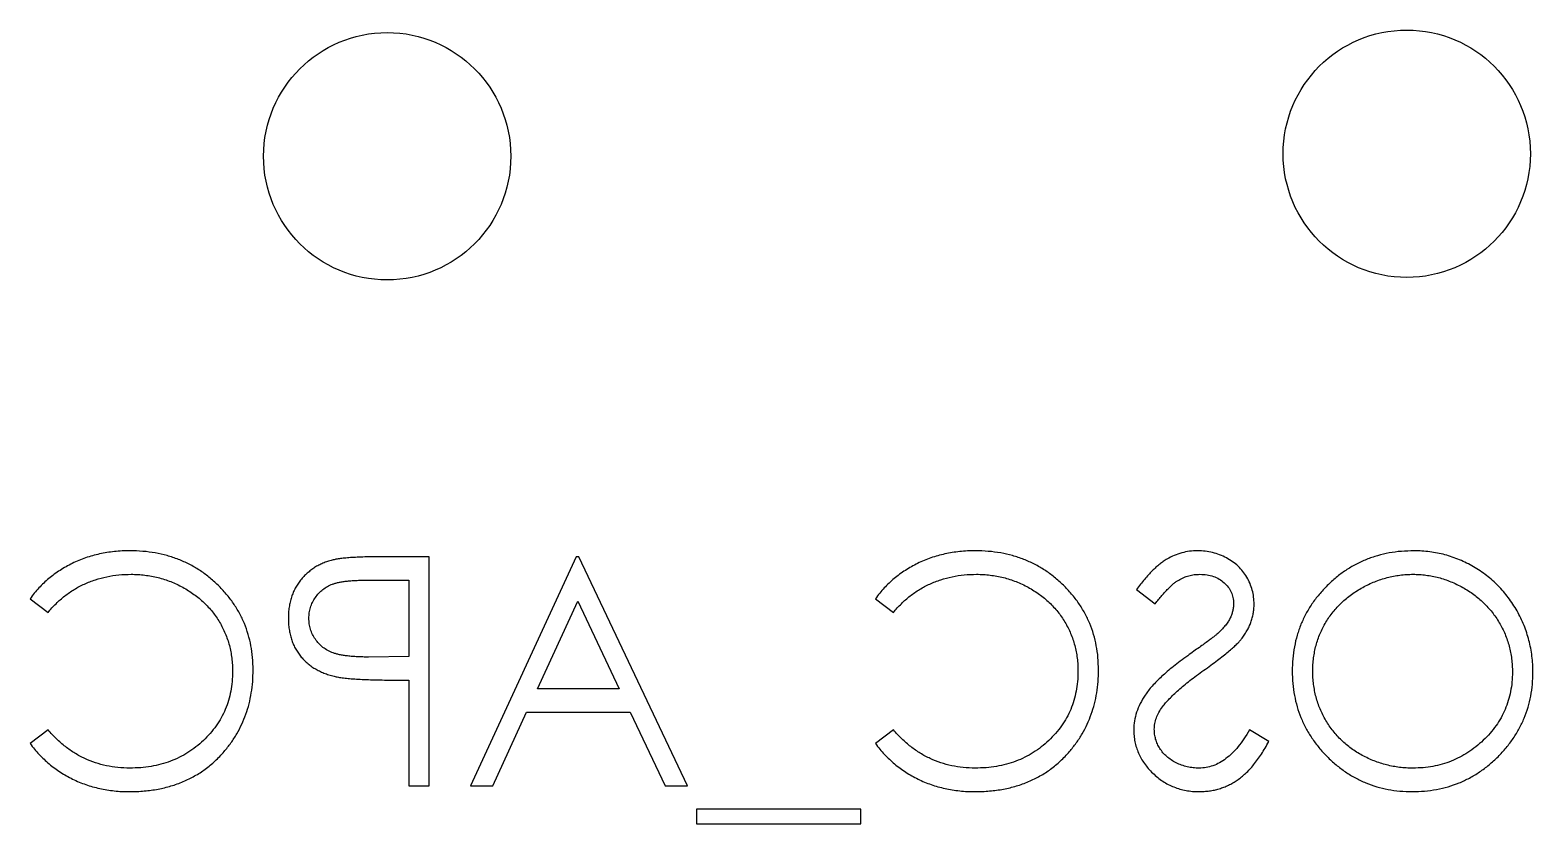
# Model space of a CAD drawing. Header units: millimetres. Extents: x 446 to 709, y 428 to 576.
# Drawn here: x 591.52 to 640.15, y 476.08 to 501.75 of the extents above; entities that cross this region are included whole.
import ezdxf

# ---------------------------------------------------------------- set-up
doc = ezdxf.new("R2010")
doc.units = ezdxf.units.MM

msp = doc.modelspace()

# ---------------------------------------------------------------- linework, layer by layer
at = {"color": 7, "linetype": 'Continuous', "lineweight": 25}
for p, q in [((604.435, 484.719), (602.983, 484.719)), ((604.435, 477.31), (604.435, 484.719)), ((609.184, 484.719), (605.765, 477.31)), ((609.279, 484.719), (609.184, 484.719)), ((612.794, 477.31), (609.279, 484.719)), ((602.416, 483.959), (603.771, 483.959)), ((603.771, 483.959), (603.771, 481.49)), ((627.325, 483.655), (627.926, 483.199)), ((591.518, 483.359), (592.1, 482.914)), ((607.933, 480.445), (609.239, 483.275)), ((609.239, 483.275), (610.581, 480.445)), ((618.872, 483.359), (619.454, 482.914)), ((603.771, 481.49), (602.474, 481.473)), ((603.241, 480.73), (603.771, 480.73)), ((603.771, 480.73), (603.771, 477.31)), ((610.581, 480.445), (607.933, 480.445)), ((606.488, 477.31), (607.583, 479.685)), ((607.583, 479.685), (610.941, 479.685)), ((610.941, 479.685), (612.068, 477.31)), ((592.1, 479.115), (591.518, 478.674)), ((619.454, 479.115), (618.872, 478.674)), ((631.599, 478.74), (630.973, 479.115)), ((603.771, 477.31), (604.435, 477.31)), ((605.765, 477.31), (606.488, 477.31)), ((612.068, 477.31), (612.794, 477.31)), ((613.079, 476.551), (613.079, 476.076)), ((618.397, 476.551), (613.079, 476.551)), ((618.397, 476.076), (618.397, 476.551)), ((613.079, 476.076), (618.397, 476.076))]:
    msp.add_line(p, q, dxfattribs=at)
for centre in [(603.074, 497.67), (636.064, 497.75)]:
    msp.add_circle(centre, 4, dxfattribs=at)
for points, knots in [([(594.751, 484.909), (594.665, 484.908), (594.497, 484.906), (594.248, 484.886), (594.005, 484.853), (593.769, 484.808), (593.538, 484.753), (593.314, 484.681), (593.096, 484.598), (592.885, 484.503), (592.682, 484.396), (592.487, 484.279), (592.302, 484.151), (592.125, 484.014), (591.959, 483.865), (591.801, 483.708), (591.654, 483.539), (591.564, 483.419), (591.518, 483.359)], [0, 0, 0, 0, 0.068548, 0.135683, 0.201215, 0.265682, 0.329267, 0.392395, 0.45507, 0.517127, 0.57879, 0.63974, 0.700192, 0.759806, 0.819628, 0.879355, 0.939512, 1, 1, 1, 1]), ([(598.737, 481.058), (598.733, 481.191), (598.727, 481.453), (598.672, 481.838), (598.583, 482.206), (598.458, 482.558), (598.298, 482.895), (598.101, 483.214), (597.869, 483.518), (597.604, 483.802), (597.313, 484.061), (597.001, 484.289), (596.669, 484.479), (596.321, 484.638), (595.953, 484.76), (595.568, 484.845), (595.165, 484.899), (594.89, 484.905), (594.751, 484.909)], [0, 0, 0, 0, 0.0645578, 0.1270135, 0.1879548, 0.2480139, 0.3077477, 0.3682345, 0.4294698, 0.4927434, 0.5562578, 0.6182168, 0.6796555, 0.7412455, 0.8034153, 0.8668155, 0.9323283, 1, 1, 1, 1]), ([(622.104, 484.909), (622.019, 484.908), (621.851, 484.906), (621.602, 484.886), (621.359, 484.853), (621.123, 484.808), (620.892, 484.753), (620.668, 484.681), (620.45, 484.598), (620.238, 484.503), (620.035, 484.396), (619.841, 484.279), (619.655, 484.151), (619.479, 484.014), (619.313, 483.865), (619.155, 483.708), (619.008, 483.539), (618.918, 483.419), (618.872, 483.359)], [0, 0, 0, 0, 0.0685475, 0.1356829, 0.201215, 0.2656822, 0.3292668, 0.3923954, 0.4550698, 0.5171269, 0.57879, 0.6397399, 0.7001915, 0.7598062, 0.8196283, 0.8793548, 0.9395116, 1, 1, 1, 1]), ([(626.091, 481.058), (626.087, 481.191), (626.081, 481.453), (626.026, 481.838), (625.937, 482.206), (625.812, 482.558), (625.652, 482.895), (625.455, 483.214), (625.223, 483.518), (624.958, 483.802), (624.666, 484.061), (624.355, 484.289), (624.023, 484.479), (623.674, 484.638), (623.307, 484.76), (622.922, 484.845), (622.519, 484.899), (622.244, 484.905), (622.104, 484.909)], [0, 0, 0, 0, 0.064558, 0.127014, 0.187955, 0.248014, 0.307748, 0.368235, 0.42947, 0.492743, 0.556258, 0.618217, 0.679655, 0.741246, 0.803415, 0.866815, 0.932328, 1, 1, 1, 1]), ([(629.299, 484.909), (629.212, 484.906), (629.038, 484.9), (628.783, 484.848), (628.537, 484.762), (628.339, 484.664), (628.184, 484.566), (628.066, 484.477), (627.947, 484.375), (627.824, 484.259), (627.702, 484.128), (627.577, 483.983), (627.449, 483.825), (627.367, 483.712), (627.325, 483.655)], [0, 0, 0, 0, 0.107233, 0.213252, 0.31883, 0.426794, 0.483646, 0.543604, 0.608308, 0.677127, 0.750686, 0.828713, 0.91219, 1, 1, 1, 1]), ([(631.124, 483.18), (631.122, 483.258), (631.116, 483.413), (631.07, 483.64), (630.997, 483.856), (630.895, 484.06), (630.763, 484.246), (630.611, 484.417), (630.429, 484.56), (630.23, 484.686), (630.011, 484.784), (629.783, 484.858), (629.543, 484.9), (629.381, 484.906), (629.299, 484.909)], [0, 0, 0, 0, 0.0837854, 0.1657799, 0.24628, 0.3274609, 0.408797, 0.4897152, 0.571376, 0.6555233, 0.7410195, 0.8265468, 0.9119889, 1, 1, 1, 1]), ([(636.301, 484.909), (636.164, 484.905), (635.894, 484.898), (635.498, 484.846), (635.12, 484.756), (634.757, 484.635), (634.413, 484.475), (634.086, 484.281), (633.776, 484.051), (633.488, 483.788), (633.224, 483.501), (632.991, 483.196), (632.796, 482.872), (632.636, 482.533), (632.511, 482.177), (632.424, 481.804), (632.369, 481.416), (632.362, 481.152), (632.359, 481.018)], [0, 0, 0, 0, 0.06657, 0.130749, 0.193413, 0.254989, 0.316114, 0.377262, 0.439401, 0.502971, 0.566525, 0.628231, 0.689091, 0.749345, 0.81017, 0.87161, 0.934869, 1, 1, 1, 1]), ([(640.147, 480.982), (640.146, 481.07), (640.144, 481.245), (640.117, 481.505), (640.078, 481.761), (640.021, 482.012), (639.948, 482.258), (639.861, 482.499), (639.755, 482.735), (639.635, 482.965), (639.501, 483.186), (639.353, 483.395), (639.196, 483.594), (639.024, 483.778), (638.843, 483.951), (638.65, 484.111), (638.445, 484.26), (638.228, 484.395), (638.004, 484.516), (637.774, 484.62), (637.54, 484.71), (637.301, 484.782), (637.057, 484.839), (636.809, 484.878), (636.557, 484.905), (636.386, 484.908), (636.301, 484.909)], [0, 0, 0, 0, 0.043209, 0.0858729, 0.12812, 0.170152, 0.2119176, 0.253753, 0.2960064, 0.3384434, 0.3810154, 0.4228205, 0.4640891, 0.5051258, 0.545975, 0.5869852, 0.6283386, 0.6700838, 0.7119916, 0.7530392, 0.7940494, 0.8348855, 0.8754983, 0.9165473, 0.9580038, 1, 1, 1, 1]), ([(601.295, 484.607), (601.244, 484.593), (601.143, 484.566), (600.997, 484.51), (600.858, 484.445), (600.726, 484.37), (600.602, 484.282), (600.485, 484.186), (600.374, 484.079), (600.272, 483.961), (600.179, 483.836), (600.098, 483.701), (600.03, 483.559), (599.972, 483.409), (599.931, 483.25), (599.899, 483.084), (599.879, 482.911), (599.877, 482.792), (599.876, 482.732)], [0, 0, 0, 0, 0.062481, 0.12349, 0.183411, 0.243153, 0.302127, 0.36171, 0.421842, 0.482932, 0.544552, 0.605681, 0.66768, 0.729984, 0.794551, 0.860346, 0.928907, 1, 1, 1, 1]), ([(602.983, 484.719), (602.883, 484.719), (602.691, 484.718), (602.417, 484.712), (602.167, 484.704), (601.944, 484.692), (601.745, 484.678), (601.572, 484.658), (601.424, 484.638), (601.336, 484.617), (601.295, 484.607)], [0, 0, 0, 0, 0.176956, 0.339055, 0.486318, 0.618781, 0.735619, 0.838742, 0.926457, 1, 1, 1, 1]), ([(592.1, 482.914), (592.142, 482.964), (592.224, 483.062), (592.357, 483.2), (592.495, 483.329), (592.639, 483.45), (592.791, 483.559), (592.947, 483.661), (593.11, 483.753), (593.336, 483.864), (593.632, 483.98), (594.004, 484.077), (594.392, 484.139), (594.657, 484.146), (594.792, 484.149)], [0, 0, 0, 0, 0.063163, 0.125475, 0.187121, 0.248294, 0.309295, 0.36985, 0.430973, 0.492456, 0.616148, 0.740844, 0.868183, 1, 1, 1, 1]), ([(594.792, 484.149), (594.866, 484.148), (595.014, 484.146), (595.234, 484.124), (595.449, 484.092), (595.66, 484.046), (595.867, 483.986), (596.07, 483.916), (596.267, 483.828), (596.461, 483.731), (596.647, 483.622), (596.823, 483.503), (596.988, 483.375), (597.143, 483.238), (597.287, 483.093), (597.42, 482.938), (597.541, 482.773), (597.652, 482.601), (597.752, 482.422), (597.836, 482.235), (597.91, 482.045), (597.969, 481.847), (598.015, 481.645), (598.047, 481.437), (598.069, 481.224), (598.071, 481.08), (598.072, 481.007)], [0, 0, 0, 0, 0.043955, 0.087502, 0.130463, 0.172752, 0.215403, 0.25765, 0.300153, 0.343121, 0.385925, 0.427686, 0.468818, 0.509492, 0.549883, 0.58998, 0.630405, 0.670869, 0.711384, 0.751627, 0.791776, 0.832459, 0.873319, 0.914543, 0.956924, 1, 1, 1, 1]), ([(600.541, 482.729), (600.544, 482.788), (600.549, 482.907), (600.589, 483.08), (600.655, 483.246), (600.747, 483.4), (600.859, 483.54), (600.989, 483.662), (601.136, 483.76), (601.273, 483.823), (601.395, 483.862), (601.501, 483.889), (601.621, 483.91), (601.754, 483.928), (601.9, 483.942), (602.06, 483.953), (602.233, 483.959), (602.353, 483.959), (602.416, 483.959)], [0, 0, 0, 0, 0.070044, 0.139238, 0.208197, 0.279173, 0.349987, 0.418354, 0.48761, 0.557411, 0.59533, 0.637964, 0.685913, 0.738185, 0.796103, 0.858517, 0.926658, 1, 1, 1, 1]), ([(619.454, 482.914), (619.495, 482.964), (619.578, 483.062), (619.711, 483.2), (619.849, 483.329), (619.992, 483.45), (620.144, 483.559), (620.301, 483.661), (620.464, 483.753), (620.69, 483.864), (620.986, 483.98), (621.358, 484.077), (621.746, 484.139), (622.011, 484.146), (622.146, 484.149)], [0, 0, 0, 0, 0.0631633, 0.1254749, 0.1871212, 0.2482943, 0.3092949, 0.3698501, 0.4309734, 0.492456, 0.616148, 0.7408437, 0.8681826, 1, 1, 1, 1]), ([(622.146, 484.149), (622.22, 484.148), (622.368, 484.146), (622.587, 484.124), (622.803, 484.092), (623.014, 484.046), (623.22, 483.986), (623.424, 483.916), (623.621, 483.828), (623.815, 483.731), (624.001, 483.622), (624.177, 483.503), (624.342, 483.375), (624.496, 483.238), (624.641, 483.093), (624.774, 482.938), (624.895, 482.773), (625.006, 482.601), (625.106, 482.422), (625.19, 482.235), (625.264, 482.045), (625.323, 481.847), (625.369, 481.645), (625.401, 481.437), (625.423, 481.224), (625.425, 481.08), (625.426, 481.007)], [0, 0, 0, 0, 0.043955, 0.087502, 0.130463, 0.172752, 0.215403, 0.25765, 0.300153, 0.343121, 0.385925, 0.427686, 0.468818, 0.509492, 0.549883, 0.58998, 0.630405, 0.670869, 0.711384, 0.751627, 0.791776, 0.832459, 0.873319, 0.914543, 0.956924, 1, 1, 1, 1]), ([(627.926, 483.199), (627.963, 483.246), (628.033, 483.336), (628.139, 483.462), (628.239, 483.577), (628.337, 483.677), (628.429, 483.768), (628.518, 483.845), (628.603, 483.91), (628.711, 483.98), (628.846, 484.049), (629.015, 484.107), (629.192, 484.142), (629.312, 484.147), (629.373, 484.149)], [0, 0, 0, 0, 0.0984694, 0.1896291, 0.2741841, 0.3521832, 0.4231989, 0.4885509, 0.5484733, 0.6014402, 0.7011981, 0.7995918, 0.8985451, 1, 1, 1, 1]), ([(629.373, 484.149), (629.45, 484.146), (629.597, 484.141), (629.807, 484.087), (629.996, 484.002), (630.158, 483.883), (630.292, 483.742), (630.39, 483.579), (630.449, 483.4), (630.456, 483.275), (630.46, 483.211)], [0, 0, 0, 0, 0.143073, 0.275903, 0.402371, 0.528414, 0.650356, 0.765895, 0.880774, 1, 1, 1, 1]), ([(633.024, 481.019), (633.025, 481.091), (633.027, 481.233), (633.049, 481.444), (633.081, 481.65), (633.127, 481.85), (633.186, 482.045), (633.259, 482.234), (633.346, 482.419), (633.445, 482.598), (633.556, 482.77), (633.678, 482.934), (633.812, 483.087), (633.955, 483.234), (634.11, 483.371), (634.276, 483.498), (634.452, 483.618), (634.638, 483.726), (634.83, 483.826), (635.027, 483.912), (635.227, 483.984), (635.429, 484.046), (635.635, 484.092), (635.844, 484.124), (636.055, 484.146), (636.197, 484.148), (636.268, 484.149)], [0, 0, 0, 0, 0.042915, 0.08513, 0.126473, 0.167453, 0.207976, 0.248249, 0.28875, 0.32967, 0.370537, 0.411129, 0.451819, 0.492406, 0.533486, 0.575263, 0.617441, 0.660672, 0.70394, 0.746868, 0.789079, 0.831104, 0.873238, 0.915166, 0.957381, 1, 1, 1, 1]), ([(636.268, 484.149), (636.338, 484.148), (636.478, 484.146), (636.686, 484.124), (636.892, 484.092), (637.094, 484.046), (637.293, 483.984), (637.491, 483.912), (637.685, 483.825), (637.874, 483.726), (638.058, 483.617), (638.232, 483.497), (638.396, 483.368), (638.549, 483.229), (638.692, 483.082), (638.826, 482.926), (638.947, 482.759), (639.058, 482.585), (639.158, 482.403), (639.246, 482.216), (639.319, 482.023), (639.378, 481.825), (639.426, 481.623), (639.457, 481.415), (639.48, 481.202), (639.482, 481.058), (639.483, 480.985)], [0, 0, 0, 0, 0.042023, 0.083645, 0.124984, 0.166247, 0.207702, 0.249631, 0.291742, 0.334743, 0.37746, 0.419556, 0.461044, 0.502096, 0.542891, 0.583801, 0.624864, 0.666225, 0.707399, 0.748557, 0.789655, 0.83074, 0.87207, 0.913993, 0.956498, 1, 1, 1, 1]), ([(630.46, 483.211), (630.459, 483.171), (630.457, 483.092), (630.434, 482.975), (630.404, 482.857), (630.357, 482.741), (630.291, 482.624), (630.206, 482.503), (630.098, 482.378), (630.015, 482.297), (629.971, 482.254)], [0, 0, 0, 0, 0.107285, 0.214746, 0.322939, 0.434116, 0.553412, 0.686073, 0.834256, 1, 1, 1, 1]), ([(630.71, 482.052), (630.743, 482.096), (630.808, 482.181), (630.893, 482.315), (630.965, 482.453), (631.021, 482.593), (631.069, 482.736), (631.101, 482.881), (631.121, 483.03), (631.123, 483.13), (631.124, 483.18)], [0, 0, 0, 0, 0.133507, 0.262559, 0.388264, 0.512667, 0.633722, 0.755394, 0.877553, 1, 1, 1, 1]), ([(599.876, 482.732), (599.877, 482.671), (599.879, 482.552), (599.9, 482.377), (599.928, 482.211), (599.972, 482.052), (600.028, 481.903), (600.095, 481.76), (600.176, 481.626), (600.268, 481.502), (600.371, 481.385), (600.483, 481.279), (600.606, 481.182), (600.737, 481.095), (600.879, 481.02), (601.029, 480.953), (601.188, 480.896), (601.298, 480.866), (601.355, 480.851)], [0, 0, 0, 0, 0.070119, 0.137192, 0.202016, 0.264631, 0.326117, 0.38601, 0.445812, 0.505298, 0.564633, 0.624283, 0.683902, 0.743953, 0.805388, 0.868388, 0.933084, 1, 1, 1, 1]), ([(602.474, 481.473), (602.41, 481.473), (602.288, 481.473), (602.111, 481.482), (601.948, 481.491), (601.797, 481.506), (601.66, 481.526), (601.535, 481.546), (601.425, 481.575), (601.295, 481.615), (601.151, 481.683), (600.994, 481.781), (600.861, 481.906), (600.747, 482.046), (600.655, 482.203), (600.588, 482.37), (600.549, 482.547), (600.544, 482.668), (600.541, 482.729)], [0, 0, 0, 0, 0.072538, 0.140034, 0.202496, 0.260575, 0.313228, 0.361583, 0.404878, 0.444127, 0.5164, 0.586507, 0.655085, 0.724384, 0.793974, 0.861638, 0.930111, 1, 1, 1, 1]), ([(629.971, 482.254), (629.955, 482.239), (629.917, 482.205), (629.846, 482.149), (629.753, 482.079), (629.64, 481.993), (629.505, 481.894), (629.347, 481.782), (629.169, 481.653), (629.042, 481.564), (628.976, 481.516)], [0, 0, 0, 0, 0.052594, 0.124952, 0.218094, 0.333502, 0.468789, 0.624938, 0.801683, 1, 1, 1, 1]), ([(629.496, 481.044), (629.574, 481.1), (629.723, 481.206), (629.932, 481.364), (630.118, 481.508), (630.282, 481.639), (630.422, 481.759), (630.541, 481.866), (630.635, 481.962), (630.687, 482.024), (630.71, 482.052)], [0, 0, 0, 0, 0.181535, 0.347082, 0.495568, 0.628357, 0.74552, 0.845831, 0.930782, 1, 1, 1, 1]), ([(628.976, 481.516), (628.895, 481.458), (628.739, 481.344), (628.518, 481.174), (628.317, 481.008), (628.136, 480.846), (627.973, 480.69), (627.831, 480.539), (627.706, 480.393), (627.573, 480.205), (627.436, 479.975), (627.319, 479.693), (627.245, 479.41), (627.235, 479.219), (627.23, 479.125)], [0, 0, 0, 0, 0.0969723, 0.1877734, 0.2723961, 0.351321, 0.4243348, 0.4919088, 0.5542332, 0.6112677, 0.7163478, 0.8145401, 0.9084955, 1, 1, 1, 1]), ([(598.072, 481.007), (598.069, 480.898), (598.064, 480.683), (598.017, 480.368), (597.946, 480.066), (597.84, 479.78), (597.709, 479.505), (597.543, 479.246), (597.352, 478.999), (597.131, 478.771), (596.889, 478.563), (596.629, 478.379), (596.352, 478.226), (596.061, 478.099), (595.754, 478.001), (595.432, 477.932), (595.094, 477.887), (594.864, 477.883), (594.746, 477.88)], [0, 0, 0, 0, 0.064323, 0.12629, 0.186726, 0.246146, 0.305576, 0.365429, 0.426326, 0.48884, 0.551725, 0.613919, 0.675484, 0.737334, 0.800229, 0.864502, 0.931041, 1, 1, 1, 1]), ([(597.797, 478.416), (597.872, 478.508), (598.021, 478.691), (598.212, 478.988), (598.376, 479.298), (598.508, 479.623), (598.611, 479.962), (598.682, 480.315), (598.729, 480.681), (598.734, 480.931), (598.737, 481.058)], [0, 0, 0, 0, 0.124329, 0.247156, 0.36878, 0.490734, 0.613614, 0.738958, 0.867311, 1, 1, 1, 1]), ([(625.426, 481.007), (625.423, 480.898), (625.418, 480.683), (625.371, 480.368), (625.3, 480.066), (625.194, 479.78), (625.063, 479.505), (624.897, 479.246), (624.705, 478.999), (624.485, 478.771), (624.243, 478.563), (623.983, 478.379), (623.706, 478.226), (623.415, 478.099), (623.108, 478.001), (622.786, 477.932), (622.448, 477.887), (622.217, 477.883), (622.1, 477.88)], [0, 0, 0, 0, 0.064323, 0.12629, 0.186726, 0.246146, 0.305576, 0.365429, 0.426326, 0.48884, 0.551725, 0.613919, 0.675484, 0.737334, 0.800229, 0.864502, 0.931041, 1, 1, 1, 1]), ([(625.151, 478.416), (625.226, 478.508), (625.375, 478.691), (625.566, 478.988), (625.729, 479.298), (625.861, 479.623), (625.965, 479.962), (626.036, 480.315), (626.083, 480.681), (626.088, 480.931), (626.091, 481.058)], [0, 0, 0, 0, 0.124329, 0.247156, 0.36878, 0.490734, 0.613614, 0.738958, 0.867311, 1, 1, 1, 1]), ([(628.161, 479.863), (628.194, 479.905), (628.264, 479.995), (628.383, 480.127), (628.524, 480.264), (628.68, 480.41), (628.858, 480.559), (629.052, 480.717), (629.268, 480.879), (629.419, 480.988), (629.496, 481.044)], [0, 0, 0, 0, 0.0902792, 0.1895299, 0.2991979, 0.4189259, 0.5483763, 0.6881364, 0.8390835, 1, 1, 1, 1]), ([(632.359, 481.018), (632.362, 480.884), (632.369, 480.622), (632.424, 480.236), (632.511, 479.866), (632.635, 479.51), (632.794, 479.171), (632.991, 478.847), (633.222, 478.539), (633.484, 478.25), (633.771, 477.986), (634.078, 477.755), (634.4, 477.557), (634.739, 477.399), (635.092, 477.272), (635.461, 477.186), (635.846, 477.13), (636.108, 477.124), (636.241, 477.121)], [0, 0, 0, 0, 0.0652265, 0.128569, 0.1903204, 0.251378, 0.3123875, 0.3737887, 0.4364312, 0.5005668, 0.5646868, 0.6271355, 0.6884554, 0.7492457, 0.8101552, 0.8716709, 0.9347735, 1, 1, 1, 1]), ([(636.268, 477.88), (636.195, 477.881), (636.05, 477.883), (635.833, 477.903), (635.621, 477.936), (635.413, 477.982), (635.21, 478.04), (635.01, 478.109), (634.815, 478.195), (634.624, 478.29), (634.441, 478.399), (634.267, 478.515), (634.105, 478.644), (633.952, 478.781), (633.809, 478.927), (633.677, 479.082), (633.556, 479.248), (633.445, 479.423), (633.346, 479.605), (633.259, 479.792), (633.186, 479.984), (633.127, 480.182), (633.081, 480.384), (633.049, 480.591), (633.027, 480.803), (633.025, 480.947), (633.024, 481.019)], [0, 0, 0, 0, 0.043633, 0.086538, 0.129177, 0.171436, 0.213416, 0.255266, 0.297369, 0.339941, 0.382347, 0.423953, 0.464871, 0.505572, 0.546003, 0.586568, 0.627065, 0.668271, 0.709549, 0.750428, 0.791096, 0.832027, 0.873136, 0.914611, 0.956956, 1, 1, 1, 1]), ([(636.241, 477.121), (636.376, 477.124), (636.64, 477.13), (637.029, 477.186), (637.402, 477.272), (637.759, 477.396), (638.099, 477.556), (638.424, 477.751), (638.732, 477.983), (639.021, 478.246), (639.285, 478.532), (639.515, 478.838), (639.71, 479.159), (639.87, 479.496), (639.996, 479.846), (640.082, 480.212), (640.138, 480.592), (640.144, 480.851), (640.147, 480.982)], [0, 0, 0, 0, 0.0658189, 0.1297465, 0.192072, 0.2534594, 0.3145696, 0.3762799, 0.4390257, 0.503267, 0.5674928, 0.6297048, 0.6909996, 0.7514517, 0.8120044, 0.8731497, 0.9356355, 1, 1, 1, 1]), ([(639.483, 480.985), (639.48, 480.878), (639.475, 480.667), (639.428, 480.359), (639.356, 480.062), (639.251, 479.779), (639.119, 479.508), (638.956, 479.25), (638.763, 479.005), (638.543, 478.776), (638.303, 478.567), (638.049, 478.383), (637.782, 478.228), (637.502, 478.101), (637.211, 478.001), (636.907, 477.932), (636.592, 477.887), (636.377, 477.883), (636.268, 477.88)], [0, 0, 0, 0, 0.064504, 0.126899, 0.187747, 0.24815, 0.308586, 0.369583, 0.431827, 0.49618, 0.560668, 0.623504, 0.68526, 0.746537, 0.808327, 0.870486, 0.934317, 1, 1, 1, 1]), ([(601.355, 480.851), (601.401, 480.842), (601.503, 480.82), (601.67, 480.796), (601.865, 480.775), (602.088, 480.76), (602.337, 480.746), (602.613, 480.736), (602.918, 480.73), (603.13, 480.73), (603.241, 480.73)], [0, 0, 0, 0, 0.075173, 0.164746, 0.268017, 0.385912, 0.517789, 0.663691, 0.824413, 1, 1, 1, 1]), ([(627.895, 479.136), (627.898, 479.198), (627.905, 479.323), (627.958, 479.508), (628.043, 479.691), (628.12, 479.804), (628.161, 479.863)], [0, 0, 0, 0, 0.234723, 0.477158, 0.728556, 1, 1, 1, 1]), ([(594.746, 477.88), (594.617, 477.884), (594.362, 477.891), (593.989, 477.951), (593.632, 478.047), (593.29, 478.182), (592.966, 478.358), (592.657, 478.571), (592.365, 478.824), (592.19, 479.017), (592.1, 479.115)], [0, 0, 0, 0, 0.128515, 0.252949, 0.374755, 0.49594, 0.617181, 0.740909, 0.867811, 1, 1, 1, 1]), ([(622.1, 477.88), (621.971, 477.884), (621.716, 477.891), (621.343, 477.951), (620.985, 478.047), (620.644, 478.182), (620.319, 478.358), (620.011, 478.571), (619.719, 478.824), (619.544, 479.017), (619.454, 479.115)], [0, 0, 0, 0, 0.1285152, 0.2529486, 0.3747547, 0.4959398, 0.6171806, 0.7409095, 0.8678111, 1, 1, 1, 1]), ([(627.23, 479.125), (627.232, 479.059), (627.234, 478.927), (627.266, 478.734), (627.313, 478.547), (627.382, 478.367), (627.468, 478.192), (627.576, 478.026), (627.702, 477.865), (627.846, 477.715), (628.003, 477.576), (628.17, 477.453), (628.346, 477.351), (628.53, 477.267), (628.722, 477.202), (628.923, 477.154), (629.132, 477.125), (629.274, 477.122), (629.347, 477.121)], [0, 0, 0, 0, 0.0614843, 0.1217745, 0.1809196, 0.2402561, 0.3001144, 0.3611459, 0.4235006, 0.4886694, 0.5539541, 0.6175813, 0.6802384, 0.7421874, 0.8046632, 0.868259, 0.9330203, 1, 1, 1, 1]), ([(629.347, 477.88), (629.282, 477.882), (629.153, 477.886), (628.963, 477.92), (628.779, 477.973), (628.604, 478.049), (628.441, 478.141), (628.298, 478.251), (628.174, 478.376), (628.073, 478.514), (627.995, 478.663), (627.936, 478.816), (627.903, 478.975), (627.898, 479.082), (627.895, 479.136)], [0, 0, 0, 0, 0.091264, 0.18093, 0.270088, 0.360156, 0.448343, 0.532666, 0.613834, 0.693982, 0.772716, 0.849335, 0.923967, 1, 1, 1, 1]), ([(630.973, 479.115), (630.915, 479.018), (630.803, 478.831), (630.617, 478.578), (630.424, 478.364), (630.223, 478.188), (630.015, 478.05), (629.799, 477.952), (629.575, 477.891), (629.423, 477.884), (629.347, 477.88)], [0, 0, 0, 0, 0.159004, 0.304646, 0.438547, 0.562322, 0.677433, 0.786897, 0.893611, 1, 1, 1, 1]), ([(591.518, 478.674), (591.565, 478.614), (591.659, 478.493), (591.81, 478.323), (591.969, 478.164), (592.138, 478.015), (592.314, 477.875), (592.5, 477.748), (592.695, 477.631), (592.896, 477.523), (593.105, 477.428), (593.321, 477.347), (593.543, 477.277), (593.771, 477.219), (594.005, 477.174), (594.245, 477.144), (594.492, 477.123), (594.658, 477.121), (594.742, 477.121)], [0, 0, 0, 0, 0.061674, 0.123053, 0.183475, 0.243727, 0.304279, 0.364863, 0.425946, 0.487391, 0.54922, 0.611144, 0.673529, 0.736961, 0.800785, 0.866013, 0.932101, 1, 1, 1, 1]), ([(618.872, 478.674), (618.919, 478.614), (619.012, 478.493), (619.164, 478.323), (619.323, 478.164), (619.492, 478.015), (619.668, 477.875), (619.854, 477.748), (620.048, 477.631), (620.25, 477.523), (620.459, 477.428), (620.675, 477.347), (620.897, 477.277), (621.125, 477.219), (621.359, 477.174), (621.599, 477.144), (621.845, 477.123), (622.011, 477.121), (622.096, 477.121)], [0, 0, 0, 0, 0.061674, 0.123053, 0.183475, 0.243727, 0.304279, 0.364863, 0.425946, 0.487391, 0.54922, 0.611144, 0.673529, 0.736961, 0.800785, 0.866013, 0.932101, 1, 1, 1, 1]), ([(629.347, 477.121), (629.403, 477.122), (629.514, 477.124), (629.678, 477.143), (629.839, 477.17), (629.995, 477.212), (630.148, 477.264), (630.296, 477.328), (630.441, 477.404), (630.582, 477.492), (630.72, 477.594), (630.853, 477.712), (630.986, 477.844), (631.114, 477.993), (631.241, 478.157), (631.364, 478.337), (631.485, 478.532), (631.56, 478.669), (631.599, 478.74)], [0, 0, 0, 0, 0.057208, 0.113696, 0.169178, 0.224159, 0.27872, 0.333794, 0.389241, 0.445822, 0.503704, 0.564294, 0.627975, 0.695038, 0.765373, 0.839611, 0.917538, 1, 1, 1, 1]), ([(594.742, 477.121), (594.821, 477.121), (594.979, 477.122), (595.212, 477.14), (595.438, 477.164), (595.658, 477.201), (595.872, 477.244), (596.078, 477.301), (596.279, 477.366), (596.474, 477.442), (596.662, 477.528), (596.844, 477.625), (597.019, 477.732), (597.189, 477.847), (597.351, 477.974), (597.507, 478.111), (597.657, 478.257), (597.751, 478.363), (597.797, 478.416)], [0, 0, 0, 0, 0.0696628, 0.1377496, 0.2039167, 0.2687799, 0.3324137, 0.3947535, 0.45618, 0.5169956, 0.5773959, 0.6371983, 0.6969992, 0.7567562, 0.8165539, 0.876948, 0.9381318, 1, 1, 1, 1]), ([(622.096, 477.121), (622.175, 477.121), (622.333, 477.122), (622.565, 477.14), (622.792, 477.164), (623.012, 477.201), (623.226, 477.244), (623.432, 477.301), (623.633, 477.366), (623.828, 477.442), (624.016, 477.528), (624.198, 477.625), (624.373, 477.732), (624.543, 477.847), (624.705, 477.974), (624.861, 478.111), (625.011, 478.257), (625.104, 478.363), (625.151, 478.416)], [0, 0, 0, 0, 0.069663, 0.13775, 0.203917, 0.26878, 0.332414, 0.394754, 0.45618, 0.516996, 0.577396, 0.637198, 0.696999, 0.756756, 0.816554, 0.876948, 0.938132, 1, 1, 1, 1])]:
    msp.add_open_spline(points, degree=3, knots=knots, dxfattribs=at)

doc.saveas('drawing.dxf')
